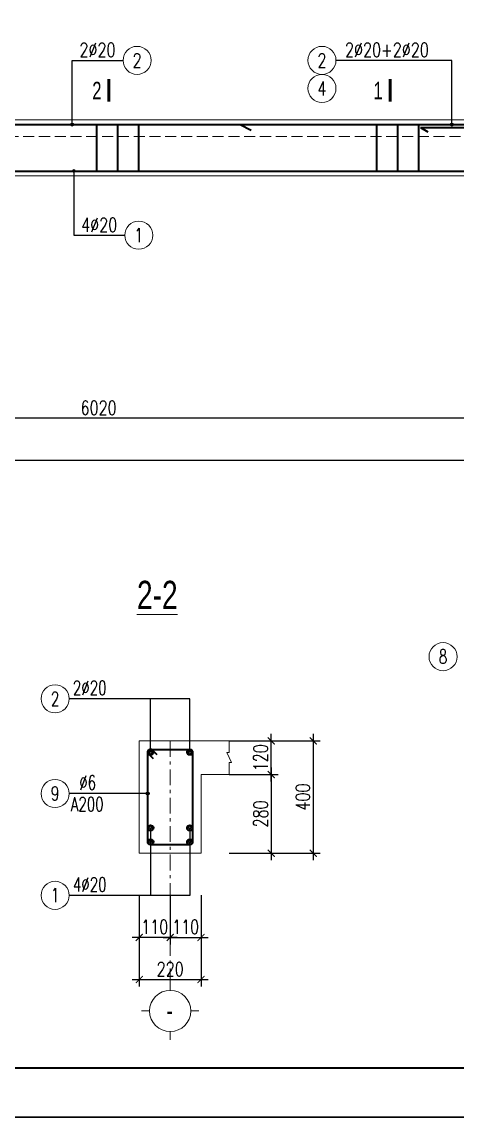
# Model space of a CAD drawing. Extents: x -2098986 to 943, y -1296280 to 73591.
# Drawn here: x -1784280 to -1778077, y -1214460 to -1198857 of the extents above; entities that cross this region are included whole.
import ezdxf
from ezdxf.enums import TextEntityAlignment as Align

# ---------------------------------------------------------------- set-up
doc = ezdxf.new("R2010")
doc.units = 0
doc.header["$LTSCALE"] = 150
doc.header["$PDMODE"] = 35
doc.linetypes.add('_An', pattern=[5, 3.5, -1.5])
doc.linetypes.add('_Tim', pattern=[9, 5, -1.5, 1, -1.5])
doc.layers.get('Defpoints').update_dxf_attribs({"lineweight": 18})
for name, color, linetype, lineweight in [('05.Text', 253, 'Continuous', 18), ('11.Khung bo', 32, 'Continuous', 50), ('12.Khung', 36, 'Continuous', 25), ('LS-DIM', 251, 'Continuous', 13), ('LS-TEXT', 60, 'Continuous', 20), ('LS-THAY', 7, 'Continuous', 20), ('LS-THEP', 3, 'Continuous', 35), ('LS-TRUC', 108, '_Tim', 9)]:
    doc.layers.add(name, color=color, linetype=linetype, lineweight=lineweight)
doc.layers.add('DIM', color=1, linetype='Continuous')
doc.layers.add('Tpl_Bound', color=1, linetype='Continuous', plot=False)
doc.styles.add('dim', font='vnsimli.shx', dxfattribs={"width": 0.75})
doc.styles.add('KCVN-LEADER', font='vnromadi.shx', dxfattribs={"width": 0.7, "height": 4})
doc.styles.add('LS.TEXT', font='vnromadi.shx', dxfattribs={"width": 0.7, "height": 4})
doc.styles.add('romans.shx', font='romans.shx', dxfattribs={"width": 0.75, "bigfont": 'vns.shx'})
doc.styles.add('vnsimpli', font='vnsimli.shx', dxfattribs={"width": 0.75})
doc.dimstyles.new('D25', dxfattribs={"dimscale": 0, "dimtxt": 200, "dimasz": 100, "dimexe": 100, "dimexo": 0, "dimgap": 50, "dimtad": 1, "dimdec": 0, "dimlfac": 0.25, "dimdsep": 46, "dimtxsty": 'vnsimpli', "dimblk1": 'ARCHTICK', "dimblk2": 'ARCHTICK', "dimsah": 1, "dimcen": 0, "dimdle": 100, "dimclrd": 256, "dimclre": 256, "dimclrt": 60, "dimadec": 0, "dimazin": 0, "dimtfac": 0.004, "dimtdec": 0, "dimtix": 1, "dimtmove": 2, "dimatfit": 3, "dimldrblk": 'ARCHTICK', "dimfxl": 1, "dimtolj": 1, "dimarcsym": 0})
doc.dimstyles.new('D50', dxfattribs={"dimtxt": 200, "dimasz": 100, "dimexe": 100, "dimexo": 0, "dimgap": 50, "dimtad": 1, "dimdec": 0, "dimlfac": 0.5, "dimzin": 0, "dimdsep": 46, "dimtxsty": 'vnsimpli', "dimblk1": 'ARCHTICK', "dimblk2": 'ARCHTICK', "dimsah": 1, "dimcen": 0, "dimdle": 100, "dimclrd": 256, "dimclre": 256, "dimclrt": 60, "dimadec": 0, "dimazin": 0, "dimtfac": 0.02, "dimtdec": 0, "dimtix": 1, "dimtmove": 2, "dimatfit": 3, "dimldrblk": 'ARCHTICK', "dimfxl": 100, "dimtolj": 1, "dimtzin": 0, "dimarcsym": 0})
doc.dimstyles.new('Ghi Chu', dxfattribs={"dimscale": 40, "dimtxt": 2.2, "dimasz": 1, "dimexe": 0.8, "dimexo": 0, "dimgap": 1, "dimtad": 1, "dimdec": 0, "dimzin": 0, "dimdsep": 46, "dimtxsty": 'dim', "dimblk1": 'ARCHTICK', "dimblk2": 'ARCHTICK', "dimsah": 1, "dimcen": -0.2, "dimdle": 0.8, "dimclrd": 256, "dimclre": 256, "dimclrt": 60, "dimadec": 0, "dimazin": 0, "dimtfac": 1, "dimtdec": 0, "dimtmove": 0, "dimatfit": 3, "dimldrblk": 'ARCHTICK', "dimfxl": 1, "dimtolj": 1, "dimtzin": 0, "dimarcsym": 0})
doc.dimstyles.new('LS.GHI CHU', dxfattribs={"dimtxt": 200, "dimasz": 120, "dimexe": 120, "dimexo": 120, "dimgap": 80, "dimtad": 1, "dimdec": 0, "dimzin": 0, "dimdsep": 46, "dimtxsty": 'romans.shx', "dimblk": 'ARCHTICK', "dimcen": 0.09, "dimdle": 120, "dimclrd": 256, "dimclre": 8, "dimclrt": 7, "dimadec": 0, "dimazin": 0, "dimtfac": 1, "dimtdec": 0, "dimtofl": 0, "dimtmove": 0, "dimatfit": 3, "dimldrblk": 'ARCHTICK', "dimfxl": 1, "dimtolj": 1, "dimtzin": 0, "dimarcsym": 0})

# ---------------------------------------------------------------- blocks, each defined once
blk = doc.blocks.new('_ArchTick')
at = {"layer": 'DIM', "color": 0, "const_width": 0.15}
blk.add_lwpolyline([(-0.5, -0.5), (0.5, 0.5)], dxfattribs=at)
blk = doc.blocks.new('*D1600')
at = {"layer": 'Defpoints', "color": 0, "transparency": 16777216}
for p in [(-1791227, -1203904), (-1759427, -1203904), (-1791227, -1205104)]:
    blk.add_point(p, dxfattribs=at)
at = {"layer": 'LS-DIM', "lineweight": -2, "transparency": 16777216}
for p, q in [((-1791227, -1203904), (-1791227, -1205204)), ((-1759427, -1203904), (-1759427, -1205204)), ((-1759327, -1205104), (-1791327, -1205104))]:
    blk.add_line(p, q, dxfattribs=at)
at = {"layer": 'LS-DIM', "lineweight": -2, "transparency": 16777216, "xscale": 100, "yscale": 100, "zscale": 100, "rotation": 180}
blk.add_blockref('_ArchTick', (-1791227, -1205104), dxfattribs=at)
at = {"layer": 'LS-DIM', "lineweight": -2, "transparency": 16777216, "xscale": 100, "yscale": 100, "zscale": 100}
blk.add_blockref('_ArchTick', (-1759427, -1205104), dxfattribs=at)
at = {"layer": 'LS-DIM', "color": 60, "transparency": 16777216, "insert": (-1775327, -1204954), "char_height": 200, "attachment_point": 5, "style": 'vnsimpli'}
blk.add_mtext('\\A1;15900', dxfattribs=at)
blk = doc.blocks.new('*D1602')
at = {"layer": 'Defpoints', "color": 0, "transparency": 16777216}
for p in [(-1789207, -1203904), (-1777167, -1203904), (-1789207, -1204504)]:
    blk.add_point(p, dxfattribs=at)
at = {"layer": 'LS-DIM', "lineweight": -2, "transparency": 16777216}
for p, q in [((-1789207, -1203904), (-1789207, -1204604)), ((-1777167, -1203904), (-1777167, -1204604)), ((-1777067, -1204504), (-1789307, -1204504))]:
    blk.add_line(p, q, dxfattribs=at)
at = {"layer": 'LS-DIM', "lineweight": -2, "transparency": 16777216, "xscale": 100, "yscale": 100, "zscale": 100, "rotation": 180}
blk.add_blockref('_ArchTick', (-1789207, -1204504), dxfattribs=at)
at = {"layer": 'LS-DIM', "lineweight": -2, "transparency": 16777216, "xscale": 100, "yscale": 100, "zscale": 100}
blk.add_blockref('_ArchTick', (-1777167, -1204504), dxfattribs=at)
at = {"layer": 'LS-DIM', "color": 60, "transparency": 16777216, "insert": (-1783187, -1204354), "char_height": 200, "attachment_point": 5, "style": 'vnsimpli'}
blk.add_mtext('\\A1;6020', dxfattribs=at)
blk = doc.blocks.new('moc1')
at = {"layer": 'LS-THEP'}
for p, q in [((-25, 0), (-25, -10.4)), ((10.4, 25), (0, 25)), ((57.9, -22.5), (10.4, 25)), ((-25, -10.4), (22.5, -57.9))]:
    blk.add_line(p, q, dxfattribs=at)
blk.add_arc((0, 0), 25, 90, 180, dxfattribs=at)
blk = doc.blocks.new('cotthep')
at = {"layer": 'LS-THAY'}
blk.add_circle((-250, 0), 250, dxfattribs=at)
at = {"layer": 'LS-TEXT', "style": 'vnsimpli', "width": 0.75}
for tag, p in [('24`25', (446, 69)), ('10', (-250, -123)), ('A200', (440, -316))]:
    blk.add_attdef(tag, text='', height=250, dxfattribs=at).set_placement(p, align=Align.CENTER)
blk = doc.blocks.new('*D1645')
at = {"layer": 'Defpoints', "color": 0, "transparency": 16777216}
for p in [(-1782607, -1211300), (-1781727, -1211300), (-1781727, -1212500)]:
    blk.add_point(p, dxfattribs=at)
at = {"layer": 'LS-DIM', "lineweight": -2, "transparency": 16777216}
for p, q in [((-1782607, -1211300), (-1782607, -1212600)), ((-1781727, -1211300), (-1781727, -1212600)), ((-1782707, -1212500), (-1781627, -1212500))]:
    blk.add_line(p, q, dxfattribs=at)
at = {"layer": 'LS-DIM', "lineweight": -2, "transparency": 16777216, "xscale": 100, "yscale": 100, "zscale": 100, "rotation": 180}
blk.add_blockref('_ArchTick', (-1782607, -1212500), dxfattribs=at)
at = {"layer": 'LS-DIM', "lineweight": -2, "transparency": 16777216, "xscale": 100, "yscale": 100, "zscale": 100}
blk.add_blockref('_ArchTick', (-1781727, -1212500), dxfattribs=at)
at = {"layer": 'LS-DIM', "color": 60, "transparency": 16777216, "insert": (-1782167, -1212350), "char_height": 200, "attachment_point": 5, "style": 'vnsimpli'}
blk.add_mtext('\\A1;220', dxfattribs=at)
blk = doc.blocks.new('*D1646')
at = {"layer": 'Defpoints', "color": 0, "transparency": 16777216}
for p in [(-1781327, -1209580), (-1781327, -1210700), (-1780727, -1210700)]:
    blk.add_point(p, dxfattribs=at)
at = {"layer": 'LS-DIM', "lineweight": -2, "transparency": 16777216}
for p, q in [((-1780727, -1209480), (-1780727, -1210800)), ((-1781327, -1209580), (-1780627, -1209580)), ((-1781327, -1210700), (-1780627, -1210700))]:
    blk.add_line(p, q, dxfattribs=at)
at = {"layer": 'LS-DIM', "lineweight": -2, "transparency": 16777216, "xscale": 100, "yscale": 100, "zscale": 100}
for p, rotation in [((-1780727, -1209580), 90), ((-1780727, -1210700), 270)]:
    blk.add_blockref('_ArchTick', p, dxfattribs=dict(at, rotation=rotation))
at = {"layer": 'LS-DIM', "color": 60, "transparency": 16777216, "insert": (-1780877, -1210140), "char_height": 200, "attachment_point": 5, "rotation": 90, "style": 'vnsimpli'}
blk.add_mtext('\\A1;280', dxfattribs=at)
blk = doc.blocks.new('A$C0F04115F')
at = {"layer": 'LS-THAY'}
for p, q in [((-380, 380), (-380, 530)), ((-760, 0), (-910, 0)), ((0, 0), (150, 0)), ((-380, -380), (-380, -530))]:
    blk.add_line(p, q, dxfattribs=at)
blk.add_circle((-380, 0), 380, dxfattribs=at)
blk = doc.blocks.new('*D1647')
at = {"layer": 'Defpoints', "color": 0, "transparency": 16777216}
for p in [(-1782167, -1211300), (-1781727, -1211300), (-1781727, -1211900)]:
    blk.add_point(p, dxfattribs=at)
at = {"layer": 'LS-DIM', "lineweight": -2, "transparency": 16777216}
for p, q in [((-1782167, -1211300), (-1782167, -1212000)), ((-1781727, -1211300), (-1781727, -1212000)), ((-1782267, -1211900), (-1781627, -1211900))]:
    blk.add_line(p, q, dxfattribs=at)
at = {"layer": 'LS-DIM', "lineweight": -2, "transparency": 16777216, "xscale": 100, "yscale": 100, "zscale": 100, "rotation": 180}
blk.add_blockref('_ArchTick', (-1782167, -1211900), dxfattribs=at)
at = {"layer": 'LS-DIM', "lineweight": -2, "transparency": 16777216, "xscale": 100, "yscale": 100, "zscale": 100}
blk.add_blockref('_ArchTick', (-1781727, -1211900), dxfattribs=at)
at = {"layer": 'LS-DIM', "color": 60, "transparency": 16777216, "insert": (-1781947, -1211750), "char_height": 200, "attachment_point": 5, "style": 'vnsimpli'}
blk.add_mtext('\\A1;110', dxfattribs=at)
blk = doc.blocks.new('*D1648')
at = {"layer": 'Defpoints', "color": 0, "transparency": 16777216}
for p in [(-1782607, -1211300), (-1782167, -1211300), (-1782607, -1211900)]:
    blk.add_point(p, dxfattribs=at)
at = {"layer": 'LS-DIM', "lineweight": -2, "transparency": 16777216}
for p, q in [((-1782607, -1211300), (-1782607, -1212000)), ((-1782167, -1211300), (-1782167, -1212000)), ((-1782067, -1211900), (-1782707, -1211900))]:
    blk.add_line(p, q, dxfattribs=at)
at = {"layer": 'LS-DIM', "lineweight": -2, "transparency": 16777216, "xscale": 100, "yscale": 100, "zscale": 100, "rotation": 180}
blk.add_blockref('_ArchTick', (-1782607, -1211900), dxfattribs=at)
at = {"layer": 'LS-DIM', "lineweight": -2, "transparency": 16777216, "xscale": 100, "yscale": 100, "zscale": 100}
blk.add_blockref('_ArchTick', (-1782167, -1211900), dxfattribs=at)
at = {"layer": 'LS-DIM', "color": 60, "transparency": 16777216, "insert": (-1782387, -1211750), "char_height": 200, "attachment_point": 5, "style": 'vnsimpli'}
blk.add_mtext('\\A1;110', dxfattribs=at)
blk = doc.blocks.new('*D1649')
at = {"layer": 'Defpoints', "color": 0, "transparency": 16777216}
for p in [(-1781327, -1209100), (-1780727, -1209100), (-1781327, -1209580)]:
    blk.add_point(p, dxfattribs=at)
at = {"layer": 'LS-DIM', "lineweight": -2, "transparency": 16777216}
for p, q in [((-1780727, -1209680), (-1780727, -1209000)), ((-1781327, -1209100), (-1780627, -1209100)), ((-1781327, -1209580), (-1780627, -1209580))]:
    blk.add_line(p, q, dxfattribs=at)
at = {"layer": 'LS-DIM', "lineweight": -2, "transparency": 16777216, "xscale": 100, "yscale": 100, "zscale": 100}
for p, rotation in [((-1780727, -1209100), 90), ((-1780727, -1209580), 270)]:
    blk.add_blockref('_ArchTick', p, dxfattribs=dict(at, rotation=rotation))
at = {"layer": 'LS-DIM', "color": 60, "transparency": 16777216, "insert": (-1780877, -1209340), "char_height": 200, "attachment_point": 5, "rotation": 90, "style": 'vnsimpli'}
blk.add_mtext('\\A1;120', dxfattribs=at)
blk = doc.blocks.new('*D1650')
at = {"layer": 'Defpoints', "color": 0, "transparency": 16777216}
for p in [(-1781327, -1209100), (-1781327, -1210700), (-1780127, -1210700)]:
    blk.add_point(p, dxfattribs=at)
at = {"layer": 'LS-DIM', "lineweight": -2, "transparency": 16777216}
for p, q in [((-1780127, -1209000), (-1780127, -1210800)), ((-1781327, -1209100), (-1780027, -1209100)), ((-1781327, -1210700), (-1780027, -1210700))]:
    blk.add_line(p, q, dxfattribs=at)
at = {"layer": 'LS-DIM', "lineweight": -2, "transparency": 16777216, "xscale": 100, "yscale": 100, "zscale": 100}
for p, rotation in [((-1780127, -1209100), 90), ((-1780127, -1210700), 270)]:
    blk.add_blockref('_ArchTick', p, dxfattribs=dict(at, rotation=rotation))
at = {"layer": 'LS-DIM', "color": 60, "transparency": 16777216, "insert": (-1780277, -1209900), "char_height": 200, "attachment_point": 5, "rotation": 90, "style": 'vnsimpli'}
blk.add_mtext('\\A1;400', dxfattribs=at)
blk = doc.blocks.new('100')
at = {"layer": '11.Khung bo', "const_width": 26.7}
blk.add_lwpolyline([(1860913, -945240), (1860913, -916940), (1896063, -916940), (1896063, -945240)], close=True, dxfattribs=at)
blk.add_lwpolyline([(1860913, -945240), (1860913, -916940), (1896063, -916940), (1896063, -945240)], close=True, dxfattribs=at)
blk.add_lwpolyline([(1860913, -945240), (1860913, -916940), (1896063, -916940), (1896063, -945240)], close=True, dxfattribs=at)
at = {"layer": '12.Khung'}
blk.add_lwpolyline([(1901579, -945940), (1901579, -916240), (1859580, -916240), (1859580, -945940)], close=True, dxfattribs=at)
blk.add_lwpolyline([(1901579, -945940), (1901579, -916240), (1859580, -916240), (1859580, -945940)], close=True, dxfattribs=at)
blk.add_lwpolyline([(1901579, -945940), (1901579, -916240), (1859580, -916240), (1859580, -945940)], close=True, dxfattribs=at)

msp = doc.modelspace()

# ---------------------------------------------------------------- linework, layer by layer
at = {"layer": 'LS-DIM', "linetype": '_An', "ltscale": 0.3}
msp.add_line((-1788986.9, -1200490.2), (-1777386.9, -1200490.2), dxfattribs=at)
at = {"layer": 'LS-DIM', "ltscale": 120}
msp.add_lwpolyline([(-1781327.7, -1209100.3), (-1781327.7, -1209266.1), (-1781359.2, -1209266.1), (-1781293.1, -1209405.6), (-1781327.7, -1209405.6), (-1781327.7, -1209580.3)], dxfattribs=at)
at = {"layer": 'LS-TEXT', "const_width": 42.9}
for points in [[(-1783039.7, -1199671.7), (-1783039.7, -1199994.1)], [(-1779030.4, -1199671.7), (-1779030.4, -1199994.1)]]:
    msp.add_lwpolyline(points, dxfattribs=at)
at = {"layer": 'LS-THAY'}
for p, q in [((-1788826.9, -1200250.2), (-1777546.9, -1200250.2)), ((-1788826.9, -1201050.2), (-1777546.9, -1201050.2)), ((-1781726.7, -1209100.3), (-1782606.7, -1209100.3)), ((-1782606.7, -1209100.3), (-1782606.7, -1210700.3)), ((-1781726.7, -1209100.3), (-1781327.7, -1209100.3)), ((-1781726.7, -1210700.3), (-1781726.7, -1209580.3)), ((-1781726.7, -1209580.3), (-1781327.7, -1209580.3)), ((-1782606.7, -1210700.3), (-1781726.7, -1210700.3))]:
    msp.add_line(p, q, dxfattribs=at)
for centre in [(-1782638.5, -1199405.3), (-1780003.6, -1199405.3), (-1780003.6, -1199805.3), (-1782614.2, -1201896.1)]:
    msp.add_circle(centre, 200, dxfattribs=at)
at = {"layer": 'LS-THEP'}
for p, q in [((-1791105.9, -1200320.2), (-1774610.2, -1200320.2)), ((-1783216.6, -1200320.2), (-1783216.6, -1200980.2)), ((-1782916.6, -1200320.2), (-1782916.6, -1200980.2)), ((-1782616.6, -1200320.2), (-1782616.6, -1200980.2)), ((-1781166.9, -1200320.2), (-1781011.9, -1200401.3)), ((-1779226.9, -1200320.2), (-1779226.9, -1200980.2)), ((-1778926.9, -1200320.2), (-1778926.9, -1200980.2)), ((-1778626.9, -1200320.2), (-1778626.9, -1200980.2)), ((-1778596.7, -1200360.2), (-1775656.5, -1200360.2)), ((-1778596.7, -1200360.2), (-1778495.9, -1200422.3)), ((-1791105.9, -1200981.2), (-1773795.9, -1200981.2))]:
    msp.add_line(p, q, dxfattribs=at)
msp.add_lwpolyline([(-1782446.7, -1209220.3), (-1781886.7, -1209220.3, -0.4142136), (-1781846.7, -1209260.3), (-1781846.7, -1210540.3, -0.4142136), (-1781886.7, -1210580.3), (-1782446.7, -1210580.3, -0.4142136), (-1782486.7, -1210540.3), (-1782486.7, -1209260.3, -0.4142136)], format="xyb", close=True, dxfattribs=at)
for centre in [(-1782446.7, -1209260.3), (-1781886.7, -1209260.3), (-1782446.7, -1210340.3), (-1781886.7, -1210340.3), (-1782446.7, -1210540.3), (-1781886.7, -1210540.3)]:
    msp.add_circle(centre, 40, dxfattribs=at)
at = {"layer": 'LS-TRUC', "ltscale": 0.3}
msp.add_line((-1782166.7, -1209100.3), (-1782166.7, -1212596), dxfattribs=at)
at = {"layer": 'Tpl_Bound', "color": 1}
msp.add_lwpolyline([(-1794240.1, -1214459.5), (-1794240.1, -1184759.5), (-1752240.1, -1184759.5), (-1752240.1, -1214459.5)], close=True, dxfattribs=at)

# ---------------------------------------------------------------- block references
at = {"layer": '05.Text', "xscale": 1.000009185772931, "yscale": 1.000009185772931, "zscale": 1.000009185772931}
msp.add_blockref('100', (-3653836.8, -268511), dxfattribs=at)
at = {"layer": 'LS-DIM'}
ref = msp.add_blockref('cotthep', (-1778076.7, -1207900.3), dxfattribs=dict(at, xscale=0.8000000000465661, yscale=0.8000000000465661, zscale=0.8000000000465661))
ref.add_attrib('10', '8', dxfattribs={"layer": 'LS-TEXT', "height": 200, "style": 'vnsimpli', "width": 0.7}).set_placement((-1778276.7, -1207998.9), align=Align.CENTER)
ref = msp.add_blockref('cotthep', (-1783606.7, -1208500.3), dxfattribs=dict(at, xscale=0.8000000000465661, yscale=0.8000000000465661, zscale=0.8000000000465661))
ref.add_attrib('10', '2', dxfattribs={"layer": 'LS-TEXT', "height": 200, "style": 'vnsimpli', "width": 0.7}).set_placement((-1783806.7, -1208598.9), align=Align.CENTER)
ref.add_attrib('24`25', '2`20', dxfattribs={"layer": 'LS-TEXT', "height": 200, "style": 'vnsimpli', "width": 0.7}).set_placement((-1783313.7, -1208444.9), align=Align.CENTER)
at = {"layer": 'LS-DIM', "xscale": 1.599999999860302, "yscale": 1.599999999860302, "zscale": 1.599999999860302}
msp.add_blockref('moc1', (-1782446.7, -1209260.3), dxfattribs=at)
at = {"layer": 'LS-DIM'}
ref = msp.add_blockref('cotthep', (-1783606.7, -1209850.3), dxfattribs=dict(at, xscale=0.8000000000465661, yscale=0.8000000000465661, zscale=0.8000000000465661))
ref.add_attrib('10', '9', dxfattribs={"layer": 'LS-TEXT', "height": 200, "style": 'vnsimpli', "width": 0.7}).set_placement((-1783806.7, -1209948.9), align=Align.CENTER)
ref.add_attrib('24`25', '%%c6', dxfattribs={"layer": 'LS-TEXT', "height": 200, "style": 'vnsimpli', "width": 0.7}).set_placement((-1783343.2, -1209794.9), align=Align.CENTER)
ref.add_attrib('A200', 'A200', dxfattribs={"layer": 'LS-TEXT', "height": 200, "style": 'vnsimpli', "width": 0.7}).set_placement((-1783349.4, -1210102.8), align=Align.CENTER)
ref = msp.add_blockref('cotthep', (-1783606.7, -1211300.3), dxfattribs=dict(at, xscale=0.8000000000465661, yscale=0.8000000000465661, zscale=0.8000000000465661))
ref.add_attrib('10', '1', dxfattribs={"layer": 'LS-TEXT', "height": 200, "style": 'vnsimpli', "width": 0.7}).set_placement((-1783806.7, -1211399), align=Align.CENTER)
ref.add_attrib('24`25', '4`20', dxfattribs={"layer": 'LS-TEXT', "height": 200, "style": 'vnsimpli', "width": 0.7}).set_placement((-1783313.7, -1211244.9), align=Align.CENTER)
at = {"layer": 'LS-THAY', "xscale": 0.7730448001530021, "yscale": 0.7730448001530021, "zscale": 0.7730448001530021}
msp.add_blockref('A$C0F04115F', (-1781872.8, -1212947.9), dxfattribs=at)

# ---------------------------------------------------------------- texts
at = {"layer": 'LS-TEXT', "style": 'vnsimpli', "width": 0.75}
for s, p in [('2`20', (-1783202.6, -1199254.1)), ('2`20+2`20', (-1779077, -1199254.1))]:
    msp.add_text(s, height=200, dxfattribs=at).set_placement(p, align=Align.MIDDLE)
at = {"layer": 'LS-TEXT', "style": 'KCVN-LEADER', "width": 0.7}
for s, p in [('2', (-1783146.8, -1199960.7)), ('1', (-1779137.6, -1199960.7))]:
    msp.add_text(s, height=250, dxfattribs=at).set_placement(p, align=Align.RIGHT)
at = {"layer": 'LS-TEXT', "style": 'vnsimpli', "width": 0.75}
msp.add_text('4`20', height=200, rotation=360, dxfattribs=at).set_placement((-1783178.3, -1201747.3), align=Align.MIDDLE)
at = {"layer": 'LS-TEXT', "color": 60, "style": 'LS.TEXT', "width": 0.75}
msp.add_text('%%U2-2', height=400, dxfattribs=at).set_placement((-1782640.3, -1207219.6))
at = {"layer": 'LS-TEXT', "style": 'KCVN-LEADER', "width": 0.7}
msp.add_text('-', height=300, dxfattribs=at).set_placement((-1782174, -1212938.8), align=Align.MIDDLE_CENTER)
at = {"layer": 'LS-TEXT', "style": 'vnsimpli', "width": 0.75}
for tag, p in [('2', (-1782638.5, -1199405.3)), ('2', (-1780003.6, -1199405.3)), ('4', (-1780003.6, -1199805.3))]:
    msp.add_attdef(tag, text='2', height=200, dxfattribs=at).set_placement(p, align=Align.MIDDLE)
msp.add_attdef('1', text='2', height=200, rotation=360, dxfattribs=at).set_placement((-1782614.2, -1201896.1), align=Align.MIDDLE)

# ---------------------------------------------------------------- dimensions: what is measured, and where the dimension line sits
at = {"layer": 'LS-DIM'}
for base, p1, p2, picture, middle in [((-1791226.9, -1205104.3), (-1759426.9, -1203904.3), (-1791226.9, -1203904.4), '*D1600', (-1775326.9, -1204954.3)), ((-1789206.9, -1204504.3), (-1777166.9, -1203904.4), (-1789206.9, -1203904.4), '*D1602', (-1783186.9, -1204354.3))]:
    dim = msp.add_linear_dim(base=base, p1=p1, p2=p2, angle=180, dimstyle='D50', dxfattribs=at)
    dim.commit()
    dim.dimension.update_dxf_attribs({"geometry": picture, "text_midpoint": middle})
for base, p1, p2, override, picture, middle in [((-1780726.7, -1209100.3), (-1781326.7, -1209580.3), (-1781326.7, -1209100.3), {"dimscale": 1}, '*D1649', (-1780876.7, -1209340.3)), ((-1780126.7, -1210700.3), (-1781326.7, -1209100.3), (-1781326.7, -1210700.3), {"dimscale": 1}, '*D1650', (-1780276.7, -1209900.3)), ((-1780726.7, -1210700.3), (-1781326.7, -1209580.3), (-1781326.7, -1210700.3), {"dimscale": 1, "dimtxsty": 'vnsimpli', "dimtmove": 1}, '*D1646', (-1780876.7, -1210140.3))]:
    dim = msp.add_linear_dim(base=base, p1=p1, p2=p2, angle=90, dimstyle='D25', override=override, dxfattribs=at)
    dim.commit()
    dim.dimension.update_dxf_attribs({"geometry": picture, "text_midpoint": middle})
for base, p1, p2, picture, middle in [((-1781726.7, -1212500.3), (-1782606.7, -1211300.3), (-1781726.7, -1211300.3), '*D1645', (-1782166.7, -1212350.3)), ((-1782606.7, -1211900.3), (-1782166.7, -1211300.3), (-1782606.7, -1211300.3), '*D1648', (-1782386.7, -1211750.3)), ((-1781726.7, -1211900.3), (-1782166.7, -1211300.3), (-1781726.7, -1211300.3), '*D1647', (-1781946.7, -1211750.3))]:
    dim = msp.add_linear_dim(base=base, p1=p1, p2=p2, dimstyle='D25', override={"dimscale": 1, "dimtxsty": 'vnsimpli', "dimtmove": 1}, dxfattribs=at)
    dim.commit()
    dim.dimension.update_dxf_attribs({"geometry": picture, "text_midpoint": middle})

# ---------------------------------------------------------------- leaders
for points, dimstyle, override in [([(-1783564.1, -1200320.2), (-1783564.1, -1199405.3), (-1782838.5, -1199405.3)], 'Ghi Chu', {"dimscale": 50, "dimasz": 0.8, "dimtad": 0, "dimldrblk": 'Origin'}), ([(-1778152.4, -1200320.2), (-1778152.4, -1199405.3), (-1779803.6, -1199405.3)], 'Ghi Chu', {"dimscale": 50, "dimasz": 0.8, "dimtad": 0, "dimldrblk": 'Origin'}), ([(-1783539.8, -1200981.2), (-1783539.8, -1201896.1), (-1782814.2, -1201896.1)], 'Ghi Chu', {"dimscale": 50, "dimasz": 0.8, "dimtad": 0, "dimldrblk": 'Origin'}), ([(-1782446.7, -1209260.3), (-1782446.7, -1208500.3), (-1783606.7, -1208500.3)], 'LS.GHI CHU', {"dimscale": 50, "dimasz": 0.8, "dimtad": 0, "dimtxsty": 'vnsimpli', "dimldrblk": 'Origin'}), ([(-1781886.7, -1209260.3), (-1781886.7, -1208500.3), (-1783062.7, -1208500.3)], 'LS.GHI CHU', {"dimscale": 50, "dimasz": 0.8, "dimtad": 0, "dimtxsty": 'vnsimpli', "dimldrblk": 'Origin'}), ([(-1782486.7, -1209850.3), (-1783606.7, -1209850.3)], 'LS.GHI CHU', {"dimscale": 50, "dimasz": 0.8, "dimtad": 0, "dimtxsty": 'vnsimpli', "dimldrblk": 'Origin'}), ([(-1782446.7, -1210340.3), (-1782446.7, -1211300.3), (-1783606.7, -1211300.3)], 'LS.GHI CHU', {"dimscale": 50, "dimasz": 0.8, "dimtad": 0, "dimtxsty": 'vnsimpli', "dimldrblk": 'Origin'}), ([(-1781886.7, -1210340.3), (-1781886.7, -1211300.3), (-1783062.7, -1211300.3)], 'LS.GHI CHU', {"dimscale": 50, "dimasz": 0.8, "dimtad": 0, "dimtxsty": 'vnsimpli', "dimldrblk": 'Origin'}), ([(-1782446.7, -1210540.3), (-1782446.7, -1211300.3), (-1783606.7, -1211300.3)], 'LS.GHI CHU', {"dimscale": 50, "dimasz": 0.8, "dimtad": 0, "dimtxsty": 'vnsimpli', "dimldrblk": 'Origin'}), ([(-1781886.7, -1210540.3), (-1781886.7, -1211300.3), (-1783062.7, -1211300.3)], 'LS.GHI CHU', {"dimscale": 50, "dimasz": 0.8, "dimtad": 0, "dimtxsty": 'vnsimpli', "dimldrblk": 'Origin'})]:
    msp.add_leader(points, dimstyle=dimstyle, override=override, dxfattribs=at)

doc.saveas('drawing.dxf')
